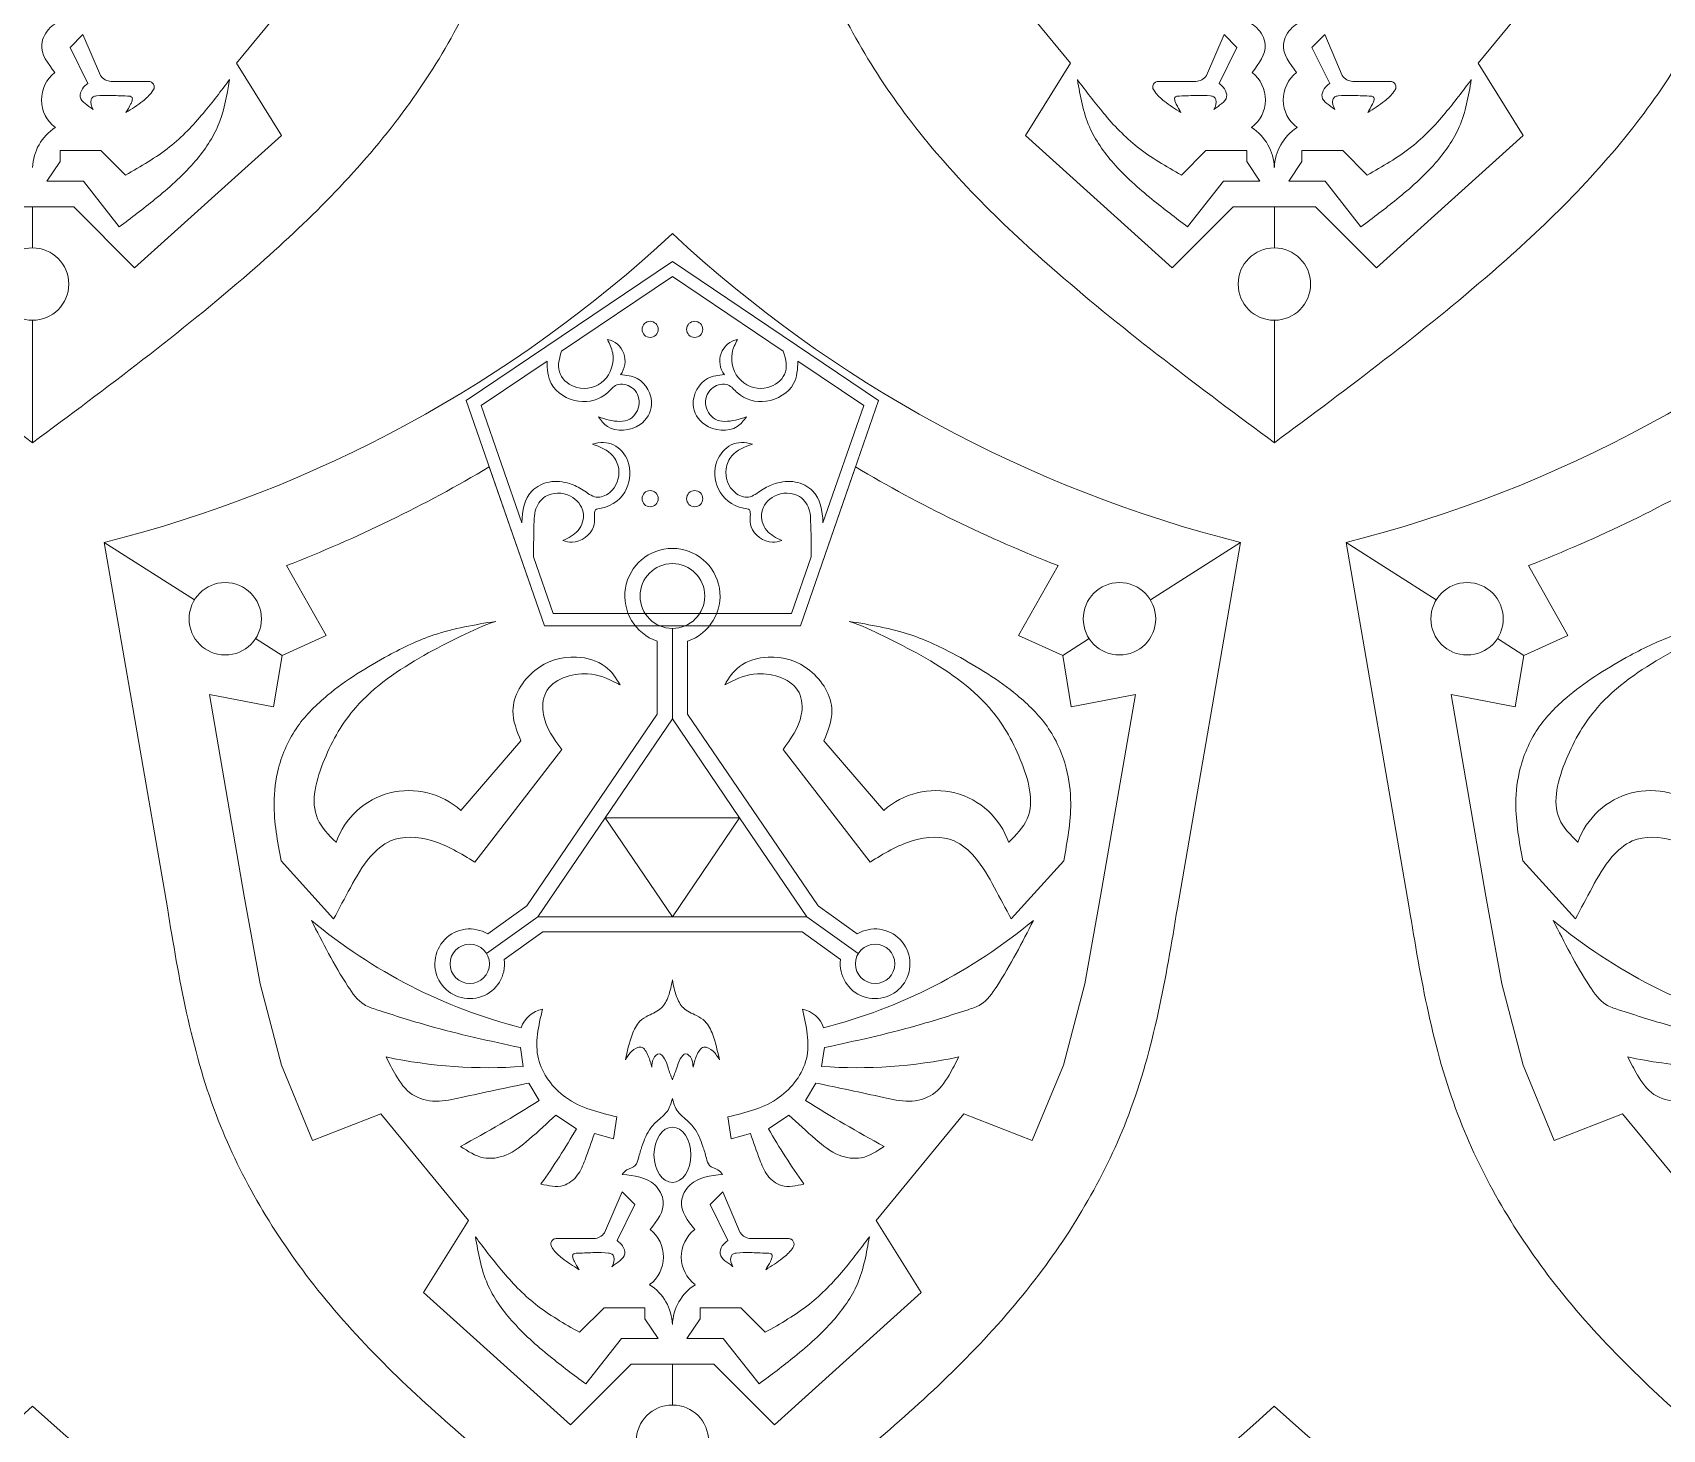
# Model space of a CAD drawing. Header units: inches. Extents: x 0 to 12, y 0 to 12.
# Drawn here: x 3.69 to 6.076, y 3.822 to 5.866 of the extents above; entities that cross this region are included whole.
import ezdxf

# ---------------------------------------------------------------- set-up
doc = ezdxf.new("R2010")
doc.units = ezdxf.units.IN
doc.header["$MEASUREMENT"] = 0
doc.layers.get('0').update_dxf_attribs({"color": 5})

msp = doc.modelspace()

# ---------------------------------------------------------------- linework, layer by layer
at = {"lineweight": 0}
for p, q in [((3.9883, 5.8215), (4.1169, 5.9776)), ((5.0809, 5.9776), (5.2094, 5.8215)), ((5.8059, 5.8215), (5.9345, 5.9776)), ((3.7638, 5.8635), (3.7451, 5.8449)), ((3.7895, 5.8036), (3.7638, 5.8635)), ((5.4083, 5.8036), (5.434, 5.8635)), ((5.434, 5.8635), (5.4526, 5.8449)), ((5.5814, 5.8635), (5.5628, 5.8449)), ((5.6071, 5.8036), (5.5814, 5.8635)), ((3.7451, 5.8449), (3.771, 5.7922)), ((4.0543, 5.7159), (3.9883, 5.8215)), ((5.2094, 5.8215), (5.1434, 5.7159)), ((5.4526, 5.8449), (5.4267, 5.7922)), ((5.5628, 5.8449), (5.5887, 5.7922)), ((5.8719, 5.7159), (5.8059, 5.8215)), ((3.8589, 5.795), (3.805, 5.795)), ((5.3388, 5.795), (5.3927, 5.795)), ((5.6765, 5.795), (5.6227, 5.795)), ((3.8394, 5.5224), (4.0543, 5.7159)), ((5.1434, 5.7159), (5.3583, 5.5224)), ((5.6571, 5.5224), (5.8719, 5.7159)), ((3.7901, 5.6938), (3.7305, 5.6938)), ((3.7305, 5.6938), (3.7305, 5.6776)), ((3.826, 5.6579), (3.7901, 5.6938)), ((5.3717, 5.6579), (5.4076, 5.6938)), ((5.4076, 5.6938), (5.4672, 5.6938)), ((5.4672, 5.6938), (5.4672, 5.6776)), ((5.6077, 5.6938), (5.5481, 5.6938)), ((5.5481, 5.6938), (5.5481, 5.6776)), ((5.6436, 5.6579), (5.6077, 5.6938)), ((3.7305, 5.6776), (3.7111, 5.649)), ((5.4672, 5.6776), (5.4866, 5.649)), ((5.5481, 5.6776), (5.5287, 5.649)), ((3.7111, 5.649), (3.7645, 5.649)), ((3.7645, 5.649), (3.8169, 5.5822)), ((5.4332, 5.649), (5.3808, 5.5822)), ((5.4866, 5.649), (5.4332, 5.649)), ((5.5287, 5.649), (5.5822, 5.649)), ((5.5822, 5.649), (5.6345, 5.5822)), ((3.6296, 5.6113), (3.69, 5.6113)), ((3.69, 5.6113), (3.7505, 5.6113)), ((3.69, 5.5514), (3.69, 5.6113)), ((3.7505, 5.6113), (3.8394, 5.5224)), ((5.3583, 5.5224), (5.4472, 5.6113)), ((5.4472, 5.6113), (5.5077, 5.6113)), ((5.5077, 5.6113), (5.5681, 5.6113)), ((5.5077, 5.5514), (5.5077, 5.6113)), ((5.5681, 5.6113), (5.6571, 5.5224)), ((4.6266, 5.5316), (4.3249, 5.3279)), ((4.9283, 5.3279), (4.6266, 5.5316)), ((4.4644, 5.4002), (4.6266, 5.5097)), ((4.6266, 5.5097), (4.7887, 5.4002)), ((3.69, 5.2661), (3.69, 5.4454)), ((5.5077, 5.2661), (5.5077, 5.4454)), ((4.3466, 5.3206), (4.4432, 5.3858)), ((4.81, 5.3858), (4.9066, 5.3206)), ((4.3249, 5.3279), (4.4392, 4.9981)), ((4.4062, 5.1487), (4.3466, 5.3206)), ((4.814, 4.9981), (4.9283, 5.3279)), ((4.9066, 5.3206), (4.847, 5.1487)), ((4.4392, 4.9981), (4.3585, 5.2308)), ((4.8946, 5.2308), (4.814, 4.9981)), ((3.927, 5.0363), (3.7949, 5.1203)), ((5.4582, 5.1203), (5.3262, 5.0363)), ((5.7446, 5.0363), (5.6126, 5.1203)), ((4.0619, 5.0864), (4.1198, 4.9839)), ((4.4521, 5.0162), (4.4233, 5.0994)), ((4.8299, 5.0994), (4.8011, 5.0162)), ((5.1334, 4.9839), (5.1912, 5.0864)), ((5.8796, 5.0864), (5.9374, 4.9839)), ((4.6266, 5.0162), (4.4521, 5.0162)), ((4.8011, 5.0162), (4.6266, 5.0162)), ((4.6266, 4.9981), (4.4392, 4.9981)), ((4.4392, 4.9981), (4.6266, 4.9981)), ((4.814, 4.9981), (4.6266, 4.9981)), ((4.6266, 4.9981), (4.814, 4.9981)), ((4.6266, 4.8619), (4.6266, 4.9944)), ((4.0552, 4.9547), (4.0164, 4.9794)), ((4.1198, 4.9839), (4.0552, 4.9547)), ((4.6043, 4.9758), (4.6043, 4.8687)), ((4.6489, 4.8687), (4.6489, 4.9758)), ((5.198, 4.9547), (5.1334, 4.9839)), ((5.2367, 4.9794), (5.198, 4.9547)), ((5.8728, 4.9547), (5.8341, 4.9794)), ((5.9374, 4.9839), (5.8728, 4.9547)), ((4.0552, 4.9547), (4.0427, 4.8798)), ((5.2105, 4.8798), (5.198, 4.9547)), ((5.8728, 4.9547), (5.8603, 4.8798)), ((4.0427, 4.8798), (3.9488, 4.8977)), ((3.9488, 4.8977), (3.9998, 4.6026)), ((5.3044, 4.8977), (5.2105, 4.8798)), ((5.2534, 4.6026), (5.3044, 4.8977)), ((5.8603, 4.8798), (5.7664, 4.8977)), ((5.7664, 4.8977), (5.8174, 4.6026)), ((4.6043, 4.8687), (4.4135, 4.5882)), ((4.8397, 4.5882), (4.6489, 4.8687)), ((4.6266, 4.8619), (4.5281, 4.7171)), ((4.725, 4.7171), (4.6266, 4.8619)), ((4.3169, 4.7281), (4.4049, 4.8297)), ((4.9363, 4.7281), (4.8483, 4.8297)), ((4.4647, 4.8172), (4.3372, 4.6523)), ((4.7885, 4.8172), (4.9159, 4.6523)), ((4.5281, 4.7171), (4.4297, 4.5724)), ((4.6266, 4.5724), (4.5281, 4.7171)), ((4.5281, 4.7171), (4.725, 4.7171)), ((4.725, 4.7171), (4.6266, 4.5724)), ((4.8235, 4.5724), (4.725, 4.7171)), ((4.1307, 4.5692), (4.0538, 4.6542)), ((5.1225, 4.5692), (5.1993, 4.6542)), ((5.9483, 4.5692), (5.8715, 4.6542)), ((3.9998, 4.6026), (4.0231, 4.4743)), ((4.4135, 4.5882), (4.3563, 4.5472)), ((4.8969, 4.5472), (4.8397, 4.5882)), ((5.2301, 4.4743), (5.2534, 4.6026)), ((5.8174, 4.6026), (5.8407, 4.4743)), ((4.4297, 4.5724), (4.3544, 4.5184)), ((4.4297, 4.5724), (4.6266, 4.5724)), ((4.6266, 4.5724), (4.8235, 4.5724)), ((4.8235, 4.5724), (4.8987, 4.5184)), ((4.3805, 4.5097), (4.4368, 4.5501)), ((4.4368, 4.5501), (4.6266, 4.5501)), ((4.6266, 4.5501), (4.8163, 4.5501)), ((4.8163, 4.5501), (4.8726, 4.5097)), ((4.0231, 4.4743), (4.0542, 4.3553)), ((5.1989, 4.3553), (5.2301, 4.4743)), ((5.8407, 4.4743), (5.8719, 4.3553)), ((4.4082, 4.3534), (4.4041, 4.3808)), ((4.8449, 4.3534), (4.849, 4.3808)), ((4.0542, 4.3553), (4.0999, 4.245)), ((5.1533, 4.245), (5.1989, 4.3553)), ((5.8719, 4.3553), (5.9175, 4.245)), ((4.4317, 4.3035), (4.4165, 4.329)), ((4.8215, 4.3035), (4.8366, 4.329)), ((4.0999, 4.245), (4.1998, 4.2839)), ((4.1998, 4.2839), (4.3283, 4.1278)), ((4.4861, 4.2621), (4.4561, 4.2819)), ((4.5454, 4.2795), (4.5405, 4.2475)), ((4.7078, 4.2795), (4.7127, 4.2475)), ((4.7671, 4.2621), (4.7971, 4.2819)), ((4.9248, 4.1278), (5.0534, 4.2839)), ((5.0534, 4.2839), (5.1533, 4.245)), ((5.9175, 4.245), (6.0174, 4.2839)), ((6.0174, 4.2839), (6.146, 4.1278)), ((4.5405, 4.2475), (4.5124, 4.2549)), ((4.7127, 4.2475), (4.7407, 4.2549)), ((4.5272, 4.1099), (4.5529, 4.1698)), ((4.5715, 4.1512), (4.5456, 4.0985)), ((4.5529, 4.1698), (4.5715, 4.1512)), ((4.7003, 4.1698), (4.6817, 4.1512)), ((4.6817, 4.1512), (4.7076, 4.0985)), ((4.726, 4.1099), (4.7003, 4.1698)), ((4.3283, 4.1278), (4.2623, 4.0222)), ((4.9908, 4.0222), (4.9248, 4.1278)), ((4.4577, 4.1013), (4.5116, 4.1013)), ((4.7954, 4.1013), (4.7416, 4.1013)), ((4.2623, 4.0222), (4.4772, 3.8287)), ((4.776, 3.8287), (4.9908, 4.0222)), ((4.4906, 3.9642), (4.5265, 4.0001)), ((4.5265, 4.0001), (4.5861, 4.0001)), ((4.5861, 4.0001), (4.5861, 3.9839)), ((4.7266, 4.0001), (4.667, 4.0001)), ((4.667, 4.0001), (4.667, 3.9839)), ((4.7625, 3.9642), (4.7266, 4.0001)), ((4.5861, 3.9839), (4.6055, 3.9553)), ((4.667, 3.9839), (4.6476, 3.9553)), ((4.5521, 3.9553), (4.4997, 3.8885)), ((4.6055, 3.9553), (4.5521, 3.9553)), ((4.6476, 3.9553), (4.7011, 3.9553)), ((4.7011, 3.9553), (4.7534, 3.8885)), ((4.4772, 3.8287), (4.5661, 3.9176)), ((4.5661, 3.9176), (4.6266, 3.9176)), ((4.6266, 3.9176), (4.687, 3.9176)), ((4.6266, 3.8577), (4.6266, 3.9176)), ((4.687, 3.9176), (4.776, 3.8287))]:
    msp.add_line(p, q, dxfattribs=at)
at = {"color": 250, "lineweight": 0}
for p, q in [((3.7949, 5.1203), (3.8874, 4.5852)), ((5.3657, 4.5852), (5.4582, 5.1203)), ((5.6126, 5.1203), (5.7051, 4.5852))]:
    msp.add_line(p, q, dxfattribs=at)
at = {"lineweight": 0}
for centre, radius in [((3.69, 5.4984), 0.053), ((5.5077, 5.4984), 0.053), ((4.594, 5.4321), 0.0118), ((4.6592, 5.4321), 0.0118), ((4.594, 5.1843), 0.0118), ((4.6592, 5.1843), 0.0118), ((3.9721, 5.0085), 0.053), ((5.281, 5.0085), 0.053), ((5.7898, 5.0085), 0.053), ((4.6266, 3.8047), 0.053)]:
    msp.add_circle(centre, radius, dxfattribs=at)
for centre, radius, start, end in [((3.7537, 5.7681), 0.0506, 127.8196, 233.1621), ((3.8054, 5.8139), 0.0189, 212.8639, 268.9541), ((5.3924, 5.8139), 0.0189, 271.0459, 327.1361), ((5.444, 5.7681), 0.0506, 306.8379, 52.1804), ((5.5713, 5.7681), 0.0506, 127.8196, 233.1621), ((5.623, 5.8139), 0.0189, 212.8639, 268.9541), ((3.7624, 5.6666), 0.0724, 122.6808, 178.0796), ((5.4353, 5.6666), 0.0724, 1.9204, 57.3192), ((5.5801, 5.6666), 0.0724, 122.6808, 178.0796), ((4.5247, 5.3856), 0.0326, 322.4729, 78.1054), ((4.7285, 5.3856), 0.0326, 101.8946, 217.5271), ((3.3305, 6.9656), 2.0166, 291.266, 300.649), ((5.9226, 6.9656), 2.0166, 239.351, 248.734), ((5.1482, 6.9656), 2.0166, 291.266, 300.649), ((4.6266, 5.0418), 0.0697, 90, 251.3478), ((4.6266, 5.0418), 0.0697, 288.6522, 90), ((4.6266, 5.0418), 0.0474, 0, 180), ((4.6266, 5.0418), 0.0474, 180, 0), ((4.2411, 4.6439), 0.1132, 48.0042, 160.7442), ((5.012, 4.6439), 0.1132, 19.2558, 131.9958), ((6.0588, 4.6439), 0.1132, 48.0042, 160.7442), ((4.5985, 5.166), 0.7804, 230.1334, 255.6659), ((4.6547, 5.166), 0.7804, 284.3341, 309.8666), ((6.4161, 5.166), 0.7804, 230.1334, 255.6659), ((4.3299, 4.5035), 0.051, 58.8504, 7.0054), ((4.9233, 4.5035), 0.051, 172.9946, 121.1496), ((4.3299, 4.5035), 0.0288, 0, 180), ((4.9233, 4.5035), 0.0288, 0, 180), ((4.3299, 4.5035), 0.0288, 180, 0), ((4.9233, 4.5035), 0.0288, 180, 0), ((4.4447, 4.3964), 0.0417, 101.4674, 161.1937), ((4.8085, 4.3964), 0.0417, 18.8063, 78.5326), ((4.3562, 5.0628), 0.7114, 257.9267, 274.1924), ((4.8969, 5.0628), 0.7114, 265.8076, 282.0733), ((6.1739, 5.0628), 0.7114, 257.9267, 274.1924), ((3.409, 5.9243), 1.9165, 298.2597, 302.2494), ((5.8441, 5.9243), 1.9165, 237.7506, 241.7403), ((3.6338, 4.7521), 0.9831, 324.5017, 330.1066), ((5.6194, 4.7521), 0.9831, 209.8934, 215.4983), ((4.5113, 4.1202), 0.0189, 271.0459, 327.1361), ((4.5629, 4.0744), 0.0506, 306.8379, 52.1804), ((4.6902, 4.0744), 0.0506, 127.8196, 233.1621), ((4.7419, 4.1202), 0.0189, 212.8639, 268.9541), ((4.5542, 3.9729), 0.0724, 1.9204, 57.3192), ((4.699, 3.9729), 0.0724, 122.6808, 178.0796)]:
    msp.add_arc(centre, radius, start, end, dxfattribs=at)
at = {"color": 250, "lineweight": 0}
for centre, start, end in [((3.3305, 6.9656), 284.1261, 312.9293), ((5.9226, 6.9656), 227.0707, 255.8739), ((5.1482, 6.9656), 284.1261, 312.9293), ((2.394, 5.2494), 284.1261, 312.9293), ((4.9861, 5.2494), 227.0707, 255.8739), ((4.2116, 5.2494), 284.1261, 312.9293), ((6.8037, 5.2494), 227.0707, 255.8739)]:
    msp.add_arc(centre, 1.9029, start, end, dxfattribs=at)
at = {"lineweight": 0}
msp.add_ellipse((4.6266, 4.2239), major_axis=(0, 0.0405), ratio=0.665933, dxfattribs=at)
at = {"color": 250, "lineweight": 0}
for points in [[(3.69, 5.2661), (3.5819, 5.3465), (3.3921, 5.4878), (3.1551, 5.7188), (3.0015, 5.9813), (2.9676, 6.1759), (2.9509, 6.2789)], [(3.69, 5.2661), (3.7982, 5.3465), (3.988, 5.4878), (4.225, 5.7188), (4.3786, 5.9813), (4.4125, 6.1759), (4.4292, 6.2789)], [(5.5077, 5.2661), (5.3995, 5.3465), (5.2097, 5.4878), (4.9727, 5.7188), (4.8191, 5.9813), (4.7853, 6.1759), (4.7686, 6.2789)], [(5.5077, 5.2661), (5.6158, 5.3465), (5.8057, 5.4878), (6.0427, 5.7188), (6.1962, 5.9813), (6.2301, 6.1759), (6.2468, 6.2789)], [(4.6266, 3.5724), (4.5184, 3.6529), (4.3286, 3.7941), (4.0916, 4.0251), (3.938, 4.2876), (3.9041, 4.4822), (3.8874, 4.5852)], [(4.6266, 3.5724), (4.7347, 3.6529), (4.9246, 3.7941), (5.1616, 4.0251), (5.3151, 4.2876), (5.349, 4.4822), (5.3657, 4.5852)], [(6.4442, 3.5724), (6.3361, 3.6529), (6.1462, 3.7941), (5.9092, 4.0251), (5.7557, 4.2876), (5.7218, 4.4822), (5.7051, 4.5852)]]:
    msp.add_open_spline(points, degree=3, knots=[0, 0, 0, 0, 0.0808468, 0.1419248, 0.197496, 0.2597021, 0.2597021, 0.2597021, 0.2597021], dxfattribs=at)
at = {"lineweight": 0}
for points, knots in [([(3.7226, 5.8081), (3.7123, 5.8214), (3.6958, 5.8427), (3.7184, 5.8842), (3.7459, 5.8871), (3.7635, 5.889)], [0, 0, 0, 0, 0.00906876, 0.01459213, 0.02458282, 0.02458282, 0.02458282, 0.02458282]), ([(5.4751, 5.8081), (5.4854, 5.8214), (5.5019, 5.8427), (5.4793, 5.8842), (5.4519, 5.8871), (5.4342, 5.889)], [0, 0, 0, 0, 0.00906876, 0.01459213, 0.02458282, 0.02458282, 0.02458282, 0.02458282]), ([(5.5403, 5.8081), (5.53, 5.8214), (5.5134, 5.8427), (5.5361, 5.8842), (5.5635, 5.8871), (5.5812, 5.889)], [0, 0, 0, 0, 0.00906876, 0.01459213, 0.02458282, 0.02458282, 0.02458282, 0.02458282]), ([(3.8169, 5.5822), (3.8345, 5.5954), (3.8726, 5.6241), (3.9243, 5.6699), (3.9665, 5.7289), (3.9742, 5.7739), (3.9783, 5.7976)], [0, 0, 0, 0, 0.01319771, 0.02863214, 0.04139854, 0.05566643, 0.05566643, 0.05566643, 0.05566643]), ([(3.826, 5.6579), (3.8483, 5.6706), (3.8911, 5.6949), (3.9395, 5.7459), (3.9659, 5.7811), (3.9783, 5.7976)], [0, 0, 0, 0, 0.0153222, 0.02936662, 0.04175131, 0.04175131, 0.04175131, 0.04175131]), ([(5.3808, 5.5822), (5.3632, 5.5954), (5.3251, 5.6241), (5.2734, 5.6699), (5.2313, 5.7289), (5.2235, 5.7739), (5.2194, 5.7976)], [0, 0, 0, 0, 0.01319771, 0.02863214, 0.04139854, 0.05566643, 0.05566643, 0.05566643, 0.05566643]), ([(5.3717, 5.6579), (5.3494, 5.6706), (5.3066, 5.6949), (5.2582, 5.7459), (5.2318, 5.7811), (5.2194, 5.7976)], [0, 0, 0, 0, 0.0153222, 0.02936662, 0.04175131, 0.04175131, 0.04175131, 0.04175131]), ([(5.6345, 5.5822), (5.6521, 5.5954), (5.6903, 5.6241), (5.742, 5.6699), (5.7841, 5.7289), (5.7919, 5.7739), (5.796, 5.7976)], [0, 0, 0, 0, 0.01319771, 0.02863214, 0.04139854, 0.05566643, 0.05566643, 0.05566643, 0.05566643]), ([(5.6436, 5.6579), (5.666, 5.6706), (5.7088, 5.6949), (5.7572, 5.7459), (5.7836, 5.7811), (5.796, 5.7976)], [0, 0, 0, 0, 0.0153222, 0.02936662, 0.04175131, 0.04175131, 0.04175131, 0.04175131]), ([(3.771, 5.7922), (3.7681, 5.7898), (3.7621, 5.7849), (3.7563, 5.7667), (3.7716, 5.76), (3.7785, 5.754), (3.7787, 5.7538)], [0, 0, 0, 0, 0.002263082, 0.004672888, 0.009805081, 0.009973743, 0.009973743, 0.009973743, 0.009973743]), ([(3.8267, 5.7495), (3.8291, 5.7536), (3.8324, 5.7592), (3.8358, 5.7662), (3.8367, 5.7733), (3.821, 5.7739), (3.8057, 5.7746), (3.7886, 5.7747), (3.7783, 5.7729), (3.7735, 5.7654), (3.7761, 5.7583), (3.7787, 5.7538)], [0, 0, 0, 0, 0.00278599, 0.00388366, 0.00486863, 0.00626844, 0.01134116, 0.01538852, 0.01640716, 0.01732059, 0.0203083, 0.0203083, 0.0203083, 0.0203083]), ([(3.8267, 5.7495), (3.8352, 5.7548), (3.8492, 5.7636), (3.8629, 5.7762), (3.8696, 5.7867), (3.8655, 5.7947), (3.8607, 5.7949), (3.8589, 5.795)], [0, 0, 0, 0, 0.00596177, 0.00986587, 0.01130521, 0.01296865, 0.01403095, 0.01403095, 0.01403095, 0.01403095]), ([(5.371, 5.7495), (5.3626, 5.7548), (5.3486, 5.7636), (5.3348, 5.7762), (5.3282, 5.7867), (5.3323, 5.7947), (5.337, 5.7949), (5.3388, 5.795)], [0, 0, 0, 0, 0.00596177, 0.00986587, 0.01130521, 0.01296865, 0.01403095, 0.01403095, 0.01403095, 0.01403095]), ([(5.371, 5.7495), (5.3686, 5.7536), (5.3653, 5.7592), (5.3619, 5.7662), (5.361, 5.7733), (5.3768, 5.7739), (5.392, 5.7746), (5.4091, 5.7747), (5.4195, 5.7729), (5.4242, 5.7654), (5.4217, 5.7583), (5.4191, 5.7538)], [0, 0, 0, 0, 0.00278599, 0.00388366, 0.00486863, 0.00626844, 0.01134116, 0.01538852, 0.01640716, 0.01732059, 0.0203083, 0.0203083, 0.0203083, 0.0203083]), ([(5.4267, 5.7922), (5.4296, 5.7898), (5.4357, 5.7849), (5.4414, 5.7667), (5.4261, 5.76), (5.4193, 5.754), (5.4191, 5.7538)], [0, 0, 0, 0, 0.002263082, 0.004672888, 0.009805081, 0.009973743, 0.009973743, 0.009973743, 0.009973743]), ([(5.5887, 5.7922), (5.5857, 5.7898), (5.5797, 5.7849), (5.5739, 5.7667), (5.5893, 5.76), (5.5961, 5.754), (5.5963, 5.7538)], [0, 0, 0, 0, 0.002263082, 0.004672888, 0.009805081, 0.009973743, 0.009973743, 0.009973743, 0.009973743]), ([(5.6444, 5.7495), (5.6467, 5.7536), (5.6501, 5.7592), (5.6535, 5.7662), (5.6544, 5.7733), (5.6386, 5.7739), (5.6234, 5.7746), (5.6062, 5.7747), (5.5959, 5.7729), (5.5912, 5.7654), (5.5937, 5.7583), (5.5963, 5.7538)], [0, 0, 0, 0, 0.00278599, 0.00388366, 0.00486863, 0.00626844, 0.01134116, 0.01538852, 0.01640716, 0.01732059, 0.0203083, 0.0203083, 0.0203083, 0.0203083]), ([(5.6444, 5.7495), (5.6528, 5.7548), (5.6668, 5.7636), (5.6806, 5.7762), (5.6872, 5.7867), (5.6831, 5.7947), (5.6784, 5.7949), (5.6765, 5.795)], [0, 0, 0, 0, 0.00596177, 0.00986587, 0.01130521, 0.01296865, 0.01403095, 0.01403095, 0.01403095, 0.01403095]), ([(4.5314, 5.4175), (4.5347, 5.4109), (4.5442, 5.3916), (4.532, 5.3517), (4.489, 5.3401), (4.4557, 5.3659), (4.4601, 5.3879), (4.4644, 5.4002)], [0, 0, 0, 0, 0.00433671, 0.01277802, 0.0209013, 0.027078, 0.03417887, 0.03417887, 0.03417887, 0.03417887]), ([(4.7218, 5.4175), (4.7185, 5.4109), (4.7089, 5.3916), (4.7212, 5.3517), (4.7642, 5.3401), (4.7975, 5.3659), (4.7931, 5.3879), (4.7887, 5.4002)], [0, 0, 0, 0, 0.00433671, 0.01277802, 0.0209013, 0.027078, 0.03417887, 0.03417887, 0.03417887, 0.03417887]), ([(4.4432, 5.3858), (4.4431, 5.3739), (4.4451, 5.3462), (4.4876, 5.3201), (4.5266, 5.3308), (4.5447, 5.3549), (4.5709, 5.3495), (4.5828, 5.3233), (4.5657, 5.2948), (4.5381, 5.2977), (4.5235, 5.3023), (4.5183, 5.3039)], [0.00161532, 0.00161532, 0.00161532, 0.00161532, 0.00843951, 0.01794767, 0.02676165, 0.03034979, 0.03473275, 0.03990875, 0.04526398, 0.05124625, 0.05456569, 0.05456569, 0.05456569, 0.05456569]), ([(4.81, 5.3858), (4.81, 5.3739), (4.8081, 5.3462), (4.7655, 5.3201), (4.7265, 5.3308), (4.7085, 5.3549), (4.6822, 5.3495), (4.6704, 5.3233), (4.6875, 5.2948), (4.7151, 5.2977), (4.7297, 5.3023), (4.7349, 5.3039)], [0.00161532, 0.00161532, 0.00161532, 0.00161532, 0.00843951, 0.01794767, 0.02676165, 0.03034979, 0.03473275, 0.03990875, 0.04526398, 0.05124625, 0.05456569, 0.05456569, 0.05456569, 0.05456569]), ([(4.5183, 5.3039), (4.5222, 5.2986), (4.5362, 5.2806), (4.5799, 5.2844), (4.6039, 5.3244), (4.5826, 5.3629), (4.5591, 5.365), (4.5505, 5.3658)], [0.00033634, 0.00033634, 0.00033634, 0.00033634, 0.0041984, 0.013742, 0.02052441, 0.02924261, 0.03426993, 0.03426993, 0.03426993, 0.03426993]), ([(4.7349, 5.3039), (4.7309, 5.2986), (4.7169, 5.2806), (4.6732, 5.2844), (4.6492, 5.3244), (4.6706, 5.3629), (4.6941, 5.365), (4.7026, 5.3658)], [0.00033634, 0.00033634, 0.00033634, 0.00033634, 0.0041984, 0.013742, 0.02052441, 0.02924261, 0.03426993, 0.03426993, 0.03426993, 0.03426993]), ([(4.5094, 5.2642), (4.5207, 5.26), (4.5387, 5.253), (4.5524, 5.2231), (4.5423, 5.1938), (4.514, 5.1827), (4.4961, 5.198), (4.4742, 5.2083), (4.4466, 5.2118), (4.4113, 5.1936), (4.4067, 5.1672), (4.4062, 5.1487)], [0.00030639, 0.00030639, 0.00030639, 0.00030639, 0.00723422, 0.01140536, 0.01883983, 0.0229945, 0.02731397, 0.03175048, 0.03768136, 0.04330908, 0.05350238, 0.05350238, 0.05350238, 0.05350238]), ([(4.4664, 5.1231), (4.4709, 5.1216), (4.4878, 5.1169), (4.5128, 5.1356), (4.5129, 5.1557), (4.5119, 5.1694), (4.5375, 5.1714), (4.5638, 5.1944), (4.5673, 5.2378), (4.5414, 5.2682), (4.5205, 5.267), (4.5094, 5.2642)], [0.000453, 0.000453, 0.000453, 0.000453, 0.00323887, 0.01091014, 0.01408877, 0.01589701, 0.01769875, 0.02708716, 0.03507638, 0.0414146, 0.04796878, 0.04796878, 0.04796878, 0.04796878]), ([(4.7868, 5.1231), (4.7823, 5.1216), (4.7653, 5.1169), (4.7403, 5.1356), (4.7403, 5.1557), (4.7412, 5.1694), (4.7157, 5.1714), (4.6893, 5.1944), (4.6859, 5.2378), (4.7117, 5.2682), (4.7326, 5.267), (4.7438, 5.2642)], [0.000453, 0.000453, 0.000453, 0.000453, 0.00323887, 0.01091014, 0.01408877, 0.01589701, 0.01769875, 0.02708716, 0.03507638, 0.0414146, 0.04796878, 0.04796878, 0.04796878, 0.04796878]), ([(4.7438, 5.2642), (4.7324, 5.26), (4.7144, 5.253), (4.7008, 5.2231), (4.7108, 5.1938), (4.7392, 5.1827), (4.7571, 5.198), (4.779, 5.2083), (4.8065, 5.2118), (4.8418, 5.1936), (4.8464, 5.1672), (4.847, 5.1487)], [0.00030639, 0.00030639, 0.00030639, 0.00030639, 0.00723422, 0.01140536, 0.01883983, 0.0229945, 0.02731397, 0.03175048, 0.03768136, 0.04330908, 0.05350238, 0.05350238, 0.05350238, 0.05350238]), ([(4.4664, 5.1231), (4.4747, 5.127), (4.4915, 5.135), (4.5008, 5.1664), (4.4777, 5.1938), (4.4407, 5.1941), (4.4249, 5.1701), (4.4236, 5.1392), (4.4234, 5.1168), (4.4233, 5.0994)], [0.0000638, 0.0000638, 0.0000638, 0.0000638, 0.00537861, 0.01092551, 0.01688756, 0.02427956, 0.02934575, 0.0323294, 0.04278048, 0.04278048, 0.04278048, 0.04278048]), ([(4.7868, 5.1231), (4.7785, 5.127), (4.7617, 5.135), (4.7524, 5.1664), (4.7755, 5.1938), (4.8124, 5.1941), (4.8282, 5.1701), (4.8295, 5.1392), (4.8298, 5.1168), (4.8299, 5.0994)], [0.0000638, 0.0000638, 0.0000638, 0.0000638, 0.00537861, 0.01092551, 0.01688756, 0.02427956, 0.02934575, 0.0323294, 0.04278048, 0.04278048, 0.04278048, 0.04278048]), ([(4.368, 5.0047), (4.3374, 4.9997), (4.2825, 4.9907), (4.2003, 4.9508), (4.1313, 4.9082), (4.074, 4.8523), (4.0484, 4.7956), (4.0402, 4.7273), (4.0486, 4.6823), (4.0538, 4.6542)], [0, 0, 0, 0, 0.0185093, 0.0331391, 0.054433, 0.0670295, 0.0805547, 0.0908208, 0.1078467, 0.1078467, 0.1078467, 0.1078467]), ([(4.1342, 4.6813), (4.1235, 4.6921), (4.0914, 4.7247), (4.1149, 4.807), (4.1645, 4.8921), (4.2435, 4.946), (4.3149, 4.9823), (4.3504, 4.9991), (4.368, 5.0047)], [0, 0, 0, 0, 0.00874255, 0.02624393, 0.04399088, 0.06904044, 0.08130712, 0.09240467, 0.09240467, 0.09240467, 0.09240467]), ([(4.8852, 5.0047), (4.9158, 4.9997), (4.9706, 4.9907), (5.0528, 4.9508), (5.1218, 4.9082), (5.1791, 4.8523), (5.2047, 4.7956), (5.2129, 4.7273), (5.2046, 4.6823), (5.1993, 4.6542)], [0, 0, 0, 0, 0.0185093, 0.0331391, 0.054433, 0.0670295, 0.0805547, 0.0908208, 0.1078467, 0.1078467, 0.1078467, 0.1078467]), ([(5.1189, 4.6813), (5.1296, 4.6921), (5.1617, 4.7247), (5.1382, 4.807), (5.0887, 4.8921), (5.0096, 4.946), (4.9382, 4.9823), (4.9027, 4.9991), (4.8852, 5.0047)], [0, 0, 0, 0, 0.00874255, 0.02624393, 0.04399088, 0.06904044, 0.08130712, 0.09240467, 0.09240467, 0.09240467, 0.09240467]), ([(6.1856, 5.0047), (6.155, 4.9997), (6.1002, 4.9907), (6.018, 4.9508), (5.949, 4.9082), (5.8917, 4.8523), (5.8661, 4.7956), (5.8579, 4.7273), (5.8662, 4.6823), (5.8715, 4.6542)], [0, 0, 0, 0, 0.0185093, 0.0331391, 0.054433, 0.0670295, 0.0805547, 0.0908208, 0.1078467, 0.1078467, 0.1078467, 0.1078467]), ([(5.9519, 4.6813), (5.9412, 4.6921), (5.9091, 4.7247), (5.9326, 4.807), (5.9821, 4.8921), (6.0612, 4.946), (6.1326, 4.9823), (6.1681, 4.9991), (6.1856, 5.0047)], [0, 0, 0, 0, 0.00874255, 0.02624393, 0.04399088, 0.06904044, 0.08130712, 0.09240467, 0.09240467, 0.09240467, 0.09240467]), ([(4.4049, 4.8297), (4.3989, 4.8443), (4.3841, 4.8804), (4.42, 4.9396), (4.4792, 4.9581), (4.5291, 4.9438), (4.5442, 4.9222), (4.55, 4.9117)], [0, 0, 0, 0, 0.0091162, 0.02256182, 0.03539583, 0.04424211, 0.051276, 0.051276, 0.051276, 0.051276]), ([(4.8483, 4.8297), (4.8543, 4.8443), (4.8691, 4.8804), (4.8331, 4.9396), (4.7739, 4.9581), (4.7241, 4.9438), (4.709, 4.9222), (4.7031, 4.9117)], [0, 0, 0, 0, 0.0091162, 0.02256182, 0.03539583, 0.04424211, 0.051276, 0.051276, 0.051276, 0.051276]), ([(4.4647, 4.8172), (4.4531, 4.8329), (4.4349, 4.8577), (4.4375, 4.9155), (4.4974, 4.9355), (4.5335, 4.9205), (4.5484, 4.9126), (4.55, 4.9117)], [0, 0, 0, 0, 0.01143883, 0.01801906, 0.03139935, 0.04037691, 0.0415103, 0.0415103, 0.0415103, 0.0415103]), ([(4.7885, 4.8172), (4.8001, 4.8329), (4.8183, 4.8577), (4.8157, 4.9155), (4.7557, 4.9355), (4.7197, 4.9205), (4.7048, 4.9126), (4.7031, 4.9117)], [0, 0, 0, 0, 0.01143883, 0.01801906, 0.03139935, 0.04037691, 0.0415103, 0.0415103, 0.0415103, 0.0415103]), ([(4.1307, 4.5692), (4.1388, 4.5844), (4.1554, 4.6155), (4.1785, 4.6573), (4.2183, 4.6921), (4.2802, 4.6877), (4.3172, 4.6647), (4.3372, 4.6523)], [0, 0, 0, 0, 0.01038254, 0.02111262, 0.02864786, 0.04065201, 0.05478983, 0.05478983, 0.05478983, 0.05478983]), ([(5.1225, 4.5692), (5.1143, 4.5844), (5.0978, 4.6155), (5.0747, 4.6573), (5.0348, 4.6921), (4.9729, 4.6877), (4.9359, 4.6647), (4.9159, 4.6523)], [0, 0, 0, 0, 0.01038254, 0.02111262, 0.02864786, 0.04065201, 0.05478983, 0.05478983, 0.05478983, 0.05478983]), ([(5.9483, 4.5692), (5.9565, 4.5844), (5.973, 4.6155), (5.9961, 4.6573), (6.036, 4.6921), (6.0979, 4.6877), (6.1349, 4.6647), (6.1549, 4.6523)], [0, 0, 0, 0, 0.01038254, 0.02111262, 0.02864786, 0.04065201, 0.05478983, 0.05478983, 0.05478983, 0.05478983]), ([(4.4041, 4.3808), (4.3591, 4.3906), (4.288, 4.406), (4.2133, 4.43), (4.1694, 4.4442), (4.1364, 4.4919), (4.1146, 4.5347), (4.0982, 4.567)], [0, 0, 0, 0, 0.02753964, 0.04351363, 0.0474821, 0.05463243, 0.07669562, 0.07669562, 0.07669562, 0.07669562]), ([(4.849, 4.3808), (4.8941, 4.3906), (4.9652, 4.406), (5.0398, 4.43), (5.0837, 4.4442), (5.1168, 4.4919), (5.1385, 4.5347), (5.1549, 4.567)], [0, 0, 0, 0, 0.02753964, 0.04351363, 0.0474821, 0.05463243, 0.07669562, 0.07669562, 0.07669562, 0.07669562]), ([(6.2218, 4.3808), (6.1767, 4.3906), (6.1056, 4.406), (6.031, 4.43), (5.9871, 4.4442), (5.954, 4.4919), (5.9323, 4.5347), (5.9159, 4.567)], [0, 0, 0, 0, 0.02753964, 0.04351363, 0.0474821, 0.05463243, 0.07669562, 0.07669562, 0.07669562, 0.07669562]), ([(4.6266, 4.4798), (4.625, 4.4718), (4.6223, 4.4573), (4.6115, 4.4364), (4.5933, 4.4292), (4.5759, 4.4188), (4.5647, 4.3949), (4.5604, 4.3753), (4.5578, 4.3631)], [0, 0, 0, 0, 0.00496667, 0.00889983, 0.01334248, 0.01630321, 0.02086423, 0.02843291, 0.02843291, 0.02843291, 0.02843291]), ([(4.6266, 4.4798), (4.6281, 4.4718), (4.6309, 4.4573), (4.6416, 4.4364), (4.6599, 4.4292), (4.6773, 4.4188), (4.6885, 4.3949), (4.6927, 4.3753), (4.6954, 4.3631)], [0, 0, 0, 0, 0.00496667, 0.00889983, 0.01334248, 0.01630321, 0.02086423, 0.02843291, 0.02843291, 0.02843291, 0.02843291]), ([(4.5454, 4.2795), (4.5188, 4.2858), (4.4695, 4.2976), (4.4193, 4.3643), (4.4306, 4.4125), (4.4364, 4.4372)], [0, 0, 0, 0, 0.01607831, 0.02987121, 0.04449574, 0.04449574, 0.04449574, 0.04449574]), ([(4.7078, 4.2795), (4.7343, 4.2858), (4.7837, 4.2976), (4.8339, 4.3643), (4.8226, 4.4125), (4.8168, 4.4372)], [0, 0, 0, 0, 0.01607831, 0.02987121, 0.04449574, 0.04449574, 0.04449574, 0.04449574]), ([(4.4165, 4.329), (4.3836, 4.3221), (4.3383, 4.3127), (4.2812, 4.2994), (4.2427, 4.309), (4.2219, 4.3384), (4.2119, 4.3583), (4.2074, 4.3672)], [0, 0, 0, 0, 0.02023305, 0.02779216, 0.03497388, 0.04239776, 0.04841567, 0.04841567, 0.04841567, 0.04841567]), ([(4.5964, 4.352), (4.595, 4.3574), (4.5925, 4.3679), (4.5824, 4.3859), (4.5654, 4.3759), (4.5603, 4.3674), (4.5578, 4.3631)], [0, 0, 0, 0, 0.00351206, 0.00679766, 0.00978558, 0.01288207, 0.01288207, 0.01288207, 0.01288207]), ([(4.6266, 4.3338), (4.6243, 4.3396), (4.6204, 4.3499), (4.617, 4.363), (4.6072, 4.3754), (4.5967, 4.3639), (4.5965, 4.3561), (4.5964, 4.352)], [0, 0, 0, 0, 0.00367448, 0.00651244, 0.00872326, 0.0109429, 0.0134626, 0.0134626, 0.0134626, 0.0134626]), ([(4.6266, 4.3338), (4.6288, 4.3396), (4.6328, 4.3499), (4.6362, 4.363), (4.646, 4.3754), (4.6565, 4.3639), (4.6567, 4.3561), (4.6568, 4.352)], [0, 0, 0, 0, 0.00367448, 0.00651244, 0.00872326, 0.0109429, 0.0134626, 0.0134626, 0.0134626, 0.0134626]), ([(4.6568, 4.352), (4.6581, 4.3574), (4.6607, 4.3679), (4.6708, 4.3859), (4.6878, 4.3759), (4.6928, 4.3674), (4.6954, 4.3631)], [0, 0, 0, 0, 0.00351206, 0.00679766, 0.00978558, 0.01288207, 0.01288207, 0.01288207, 0.01288207]), ([(4.8366, 4.329), (4.8696, 4.3221), (4.9149, 4.3127), (4.9719, 4.2994), (5.0105, 4.309), (5.0312, 4.3384), (5.0412, 4.3583), (5.0457, 4.3672)], [0, 0, 0, 0, 0.02023305, 0.02779216, 0.03497388, 0.04239776, 0.04841567, 0.04841567, 0.04841567, 0.04841567]), ([(6.2342, 4.329), (6.2012, 4.3221), (6.1559, 4.3127), (6.0989, 4.2994), (6.0603, 4.309), (6.0396, 4.3384), (6.0296, 4.3583), (6.0251, 4.3672)], [0, 0, 0, 0, 0.02023305, 0.02779216, 0.03497388, 0.04239776, 0.04841567, 0.04841567, 0.04841567, 0.04841567]), ([(4.6266, 4.3064), (4.6247, 4.2995), (4.6215, 4.2884), (4.6076, 4.2764), (4.5915, 4.2622), (4.583, 4.24), (4.5774, 4.2216), (4.5736, 4.2062), (4.5605, 4.2035), (4.5552, 4.1977), (4.5531, 4.1953)], [0, 0, 0, 0, 0.00412311, 0.00675957, 0.01082209, 0.01687384, 0.02044886, 0.02277519, 0.025562, 0.02745838, 0.02745838, 0.02745838, 0.02745838]), ([(4.6266, 4.3064), (4.6285, 4.2995), (4.6316, 4.2884), (4.6456, 4.2764), (4.6616, 4.2622), (4.6701, 4.24), (4.6758, 4.2216), (4.6796, 4.2062), (4.6927, 4.2035), (4.6979, 4.1977), (4.7001, 4.1953)], [0, 0, 0, 0, 0.00412311, 0.00675957, 0.01082209, 0.01687384, 0.02044886, 0.02277519, 0.025562, 0.02745838, 0.02745838, 0.02745838, 0.02745838]), ([(4.4561, 4.2819), (4.4432, 4.2701), (4.4202, 4.2488), (4.3871, 4.2215), (4.3473, 4.2157), (4.3272, 4.2291), (4.3164, 4.2363)], [0, 0, 0, 0, 0.01052872, 0.01884852, 0.02537562, 0.03288337, 0.03288337, 0.03288337, 0.03288337]), ([(4.7971, 4.2819), (4.8099, 4.2701), (4.8329, 4.2488), (4.8661, 4.2215), (4.9058, 4.2157), (4.926, 4.2291), (4.9367, 4.2363)], [0, 0, 0, 0, 0.01052872, 0.01884852, 0.02537562, 0.03288337, 0.03288337, 0.03288337, 0.03288337]), ([(4.5124, 4.2549), (4.508, 4.2421), (4.5007, 4.2213), (4.4894, 4.1929), (4.4654, 4.1736), (4.4454, 4.1785), (4.4342, 4.1812)], [0, 0, 0, 0, 0.00813648, 0.01321573, 0.01827977, 0.02485473, 0.02485473, 0.02485473, 0.02485473]), ([(4.7407, 4.2549), (4.7452, 4.2421), (4.7525, 4.2213), (4.7638, 4.1929), (4.7878, 4.1736), (4.8077, 4.1785), (4.819, 4.1812)], [0, 0, 0, 0, 0.00813648, 0.01321573, 0.01827977, 0.02485473, 0.02485473, 0.02485473, 0.02485473]), ([(4.594, 4.1144), (4.6043, 4.1277), (4.6208, 4.149), (4.5982, 4.1905), (4.5707, 4.1934), (4.5531, 4.1953)], [0, 0, 0, 0, 0.00906876, 0.01459213, 0.02458282, 0.02458282, 0.02458282, 0.02458282]), ([(4.6592, 4.1144), (4.6489, 4.1277), (4.6323, 4.149), (4.655, 4.1905), (4.6824, 4.1934), (4.7001, 4.1953)], [0, 0, 0, 0, 0.00906876, 0.01459213, 0.02458282, 0.02458282, 0.02458282, 0.02458282]), ([(4.4997, 3.8885), (4.4821, 3.9017), (4.444, 3.9304), (4.3923, 3.9762), (4.3502, 4.0352), (4.3424, 4.0802), (4.3383, 4.1039)], [0, 0, 0, 0, 0.01319771, 0.02863214, 0.04139854, 0.05566643, 0.05566643, 0.05566643, 0.05566643]), ([(4.4906, 3.9642), (4.4683, 3.9769), (4.4255, 4.0012), (4.3771, 4.0522), (4.3507, 4.0874), (4.3383, 4.1039)], [0, 0, 0, 0, 0.0153222, 0.02936662, 0.04175131, 0.04175131, 0.04175131, 0.04175131]), ([(4.7534, 3.8885), (4.771, 3.9017), (4.8092, 3.9304), (4.8609, 3.9762), (4.903, 4.0352), (4.9108, 4.0802), (4.9149, 4.1039)], [0, 0, 0, 0, 0.01319771, 0.02863214, 0.04139854, 0.05566643, 0.05566643, 0.05566643, 0.05566643]), ([(4.7625, 3.9642), (4.7849, 3.9769), (4.8277, 4.0012), (4.8761, 4.0522), (4.9025, 4.0874), (4.9149, 4.1039)], [0, 0, 0, 0, 0.0153222, 0.02936662, 0.04175131, 0.04175131, 0.04175131, 0.04175131]), ([(4.4899, 4.0558), (4.4815, 4.0611), (4.4675, 4.0699), (4.4537, 4.0825), (4.4471, 4.093), (4.4512, 4.101), (4.4559, 4.1012), (4.4577, 4.1013)], [0, 0, 0, 0, 0.00596177, 0.00986587, 0.01130521, 0.01296865, 0.01403095, 0.01403095, 0.01403095, 0.01403095]), ([(4.4899, 4.0558), (4.4875, 4.0599), (4.4842, 4.0655), (4.4808, 4.0725), (4.4799, 4.0796), (4.4957, 4.0802), (4.5109, 4.0809), (4.528, 4.081), (4.5384, 4.0792), (4.5431, 4.0717), (4.5406, 4.0646), (4.538, 4.0601)], [0, 0, 0, 0, 0.00278599, 0.00388366, 0.00486863, 0.00626844, 0.01134116, 0.01538852, 0.01640716, 0.01732059, 0.0203083, 0.0203083, 0.0203083, 0.0203083]), ([(4.5456, 4.0985), (4.5485, 4.0961), (4.5546, 4.0912), (4.5603, 4.073), (4.545, 4.0663), (4.5382, 4.0603), (4.538, 4.0601)], [0, 0, 0, 0, 0.002263082, 0.004672888, 0.009805081, 0.009973743, 0.009973743, 0.009973743, 0.009973743]), ([(4.7076, 4.0985), (4.7046, 4.0961), (4.6986, 4.0912), (4.6928, 4.073), (4.7081, 4.0663), (4.715, 4.0603), (4.7152, 4.0601)], [0, 0, 0, 0, 0.002263082, 0.004672888, 0.009805081, 0.009973743, 0.009973743, 0.009973743, 0.009973743]), ([(4.7633, 4.0558), (4.7656, 4.0599), (4.769, 4.0655), (4.7724, 4.0725), (4.7733, 4.0796), (4.7575, 4.0802), (4.7423, 4.0809), (4.7251, 4.081), (4.7148, 4.0792), (4.7101, 4.0717), (4.7126, 4.0646), (4.7152, 4.0601)], [0, 0, 0, 0, 0.00278599, 0.00388366, 0.00486863, 0.00626844, 0.01134116, 0.01538852, 0.01640716, 0.01732059, 0.0203083, 0.0203083, 0.0203083, 0.0203083]), ([(4.7633, 4.0558), (4.7717, 4.0611), (4.7857, 4.0699), (4.7995, 4.0825), (4.8061, 4.093), (4.802, 4.101), (4.7973, 4.1012), (4.7954, 4.1013)], [0, 0, 0, 0, 0.00596177, 0.00986587, 0.01130521, 0.01296865, 0.01403095, 0.01403095, 0.01403095, 0.01403095])]:
    msp.add_open_spline(points, degree=3, knots=knots, dxfattribs=at)

doc.saveas('drawing.dxf')
